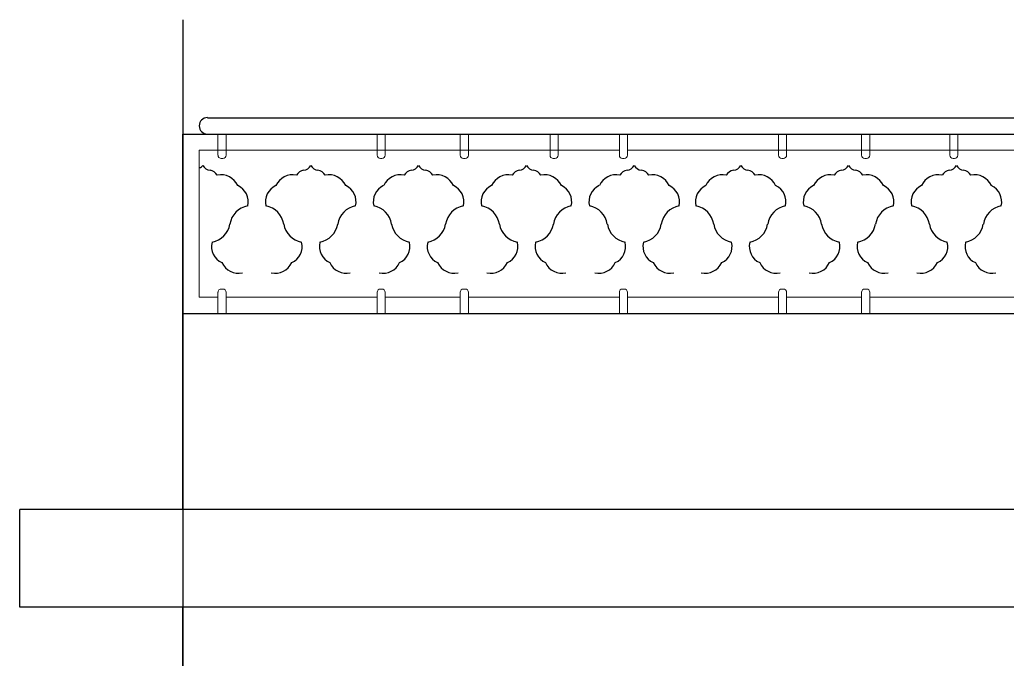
# Model space of a CAD drawing. Header units: millimetres. Extents: x 1521 to 3683, y 1649 to 3322.
# Drawn here: x 1717.164 to 1718.866, y 1665.515 to 1666.617 of the extents above; entities that cross this region are included whole.
import ezdxf

# ---------------------------------------------------------------- set-up
doc = ezdxf.new("R2010")
doc.units = ezdxf.units.MM
doc.header["$LTSCALE"] = 0.1
doc.layers.add('Glass', color=193, linetype='Continuous', lineweight=5)
doc.layers.add('WIN', color=8, linetype='Continuous', lineweight=25)
doc.layers.add('RELIEF', color=252, linetype='Continuous')

msp = doc.modelspace()

# ---------------------------------------------------------------- linework, layer by layer
at = {"layer": 'Glass'}
for p, q in [((1717.5054, 1666.3836), (1717.5054, 1666.4201)), ((1717.5195, 1666.3836), (1717.5195, 1666.4201)), ((1717.7797, 1666.3836), (1717.7797, 1666.4201)), ((1717.7937, 1666.3836), (1717.7937, 1666.4201)), ((1717.9231, 1666.3836), (1717.9231, 1666.4201)), ((1717.9372, 1666.3836), (1717.9372, 1666.4201)), ((1718.0778, 1666.3836), (1718.0778, 1666.4201)), ((1718.0918, 1666.3836), (1718.0918, 1666.4201)), ((1718.1973, 1666.3836), (1718.1973, 1666.4201)), ((1718.2114, 1666.3836), (1718.2114, 1666.4201)), ((1718.4715, 1666.3836), (1718.4715, 1666.4201)), ((1718.4856, 1666.3836), (1718.4856, 1666.4201)), ((1718.615, 1666.3836), (1718.615, 1666.4201)), ((1718.629, 1666.3836), (1718.629, 1666.4201)), ((1718.7668, 1666.3836), (1718.7668, 1666.4201)), ((1718.7809, 1666.3836), (1718.7809, 1666.4201)), ((1717.7937, 1666.392), (1717.9231, 1666.392)), ((1718.4856, 1666.392), (1718.615, 1666.392)), ((1717.5111, 1666.3779), (1717.5139, 1666.3779)), ((1717.7853, 1666.3779), (1717.7881, 1666.3779)), ((1717.9315, 1666.3779), (1717.9287, 1666.3779)), ((1718.0834, 1666.3779), (1718.0862, 1666.3779)), ((1718.2057, 1666.3779), (1718.2029, 1666.3779)), ((1718.4772, 1666.3779), (1718.48, 1666.3779)), ((1718.6234, 1666.3779), (1718.6206, 1666.3779)), ((1718.7725, 1666.3779), (1718.7753, 1666.3779)), ((1717.5054, 1666.1473), (1717.5054, 1666.1107)), ((1717.5111, 1666.1529), (1717.5139, 1666.1529)), ((1717.5195, 1666.1473), (1717.5195, 1666.1107)), ((1717.7797, 1666.1473), (1717.7797, 1666.1107)), ((1717.7853, 1666.1529), (1717.7881, 1666.1529)), ((1717.7937, 1666.1473), (1717.7937, 1666.1107)), ((1717.9231, 1666.1473), (1717.9231, 1666.1107)), ((1717.9315, 1666.1529), (1717.9287, 1666.1529)), ((1717.9372, 1666.1473), (1717.9372, 1666.1107)), ((1718.1973, 1666.1473), (1718.1973, 1666.1107)), ((1718.2057, 1666.1529), (1718.2029, 1666.1529)), ((1718.2114, 1666.1473), (1718.2114, 1666.1107)), ((1718.4715, 1666.1473), (1718.4715, 1666.1107)), ((1718.4772, 1666.1529), (1718.48, 1666.1529)), ((1718.4856, 1666.1473), (1718.4856, 1666.1107)), ((1718.615, 1666.1473), (1718.615, 1666.1107)), ((1718.6234, 1666.1529), (1718.6206, 1666.1529)), ((1718.629, 1666.1473), (1718.629, 1666.1107)), ((1717.7937, 1666.1389), (1717.9231, 1666.1389)), ((1718.4856, 1666.1389), (1718.615, 1666.1389))]:
    msp.add_line(p, q, dxfattribs=at)
for points in [[(1717.5293, 1666.392), (1717.4731, 1666.392), (1717.4731, 1666.1389), (1717.5054, 1666.1389)], [(1717.7797, 1666.392), (1717.5195, 1666.392)], [(1717.8036, 1666.392), (1717.5434, 1666.392)], [(1718.0778, 1666.392), (1717.8176, 1666.392)], [(1717.9372, 1666.392), (1718.1973, 1666.392)], [(1718.2114, 1666.392), (1718.4715, 1666.392)], [(1718.4926, 1666.392), (1718.2325, 1666.392)], [(1718.7668, 1666.392), (1718.5067, 1666.392)], [(1718.629, 1666.392), (1718.8892, 1666.392)], [(1717.7797, 1666.1389), (1717.5195, 1666.1389)], [(1717.9372, 1666.1389), (1718.1973, 1666.1389)], [(1718.2114, 1666.1389), (1718.4715, 1666.1389)], [(1718.629, 1666.1389), (1718.8892, 1666.1389)]]:
    msp.add_lwpolyline(points, dxfattribs=at)
for centre, start, end in [((1717.5111, 1666.3836), 180, 270), ((1717.5139, 1666.3836), 270, 0), ((1717.7853, 1666.3836), 180, 270), ((1717.7881, 1666.3836), 270, 0), ((1717.9287, 1666.3836), 180, 270), ((1717.9315, 1666.3836), 270, 0), ((1718.0834, 1666.3836), 180, 270), ((1718.0862, 1666.3836), 270, 0), ((1718.2029, 1666.3836), 180, 270), ((1718.2057, 1666.3836), 270, 0), ((1718.4772, 1666.3836), 180, 270), ((1718.48, 1666.3836), 270, 0), ((1718.6206, 1666.3836), 180, 270), ((1718.6234, 1666.3836), 270, 0), ((1718.7725, 1666.3836), 180, 270), ((1718.7753, 1666.3836), 270, 0), ((1717.5111, 1666.1473), 90, 180), ((1717.5139, 1666.1473), 360, 90), ((1717.7853, 1666.1473), 90, 180), ((1717.7881, 1666.1473), 360, 90), ((1717.9287, 1666.1473), 90, 180), ((1717.9315, 1666.1473), 360, 90), ((1718.2029, 1666.1473), 90, 180), ((1718.2057, 1666.1473), 360, 90), ((1718.4772, 1666.1473), 90, 180), ((1718.48, 1666.1473), 360, 90), ((1718.6206, 1666.1473), 90, 180), ((1718.6234, 1666.1473), 360, 90)]:
    msp.add_arc(centre, 0.00562, start, end, dxfattribs=at)
at = {"layer": 'RELIEF'}
for centre, radius, start, end in [((1717.4735, 1666.3693), 0.00682, 266.7904, 330.8854), ((1717.4942, 1666.3744), 0.017, 209.5879, 261.8951), ((1717.6505, 1666.3744), 0.017, 278.1049, 330.4121), ((1717.6801, 1666.3744), 0.017, 209.5879, 261.8951), ((1717.8364, 1666.3744), 0.017, 278.1049, 330.4121), ((1717.866, 1666.3744), 0.017, 209.5879, 261.8951), ((1718.0223, 1666.3744), 0.017, 278.1049, 330.4121), ((1718.052, 1666.3744), 0.017, 209.5879, 261.8951), ((1718.2083, 1666.3744), 0.017, 278.1049, 330.4121), ((1718.2379, 1666.3744), 0.017, 209.5879, 261.8951), ((1718.3917, 1666.3744), 0.017, 278.1049, 330.4121), ((1718.4213, 1666.3744), 0.017, 209.5879, 261.8951), ((1718.5776, 1666.3744), 0.017, 278.1049, 330.4121), ((1718.6072, 1666.3744), 0.017, 209.5879, 261.8951), ((1718.7635, 1666.3744), 0.017, 278.1049, 330.4121), ((1718.7931, 1666.3744), 0.017, 209.5879, 261.8951), ((1717.4894, 1666.3407), 0.017, 29.5879, 81.8951), ((1717.5108, 1666.3181), 0.0317, 24.4868, 101.9486), ((1717.634, 1666.3181), 0.0317, 78.0514, 155.5132), ((1717.6553, 1666.3407), 0.017, 98.1049, 150.4121), ((1717.6753, 1666.3407), 0.017, 29.5879, 81.8951), ((1717.6967, 1666.3181), 0.0317, 24.4868, 101.9486), ((1717.8199, 1666.3181), 0.0317, 78.0514, 155.5132), ((1717.8412, 1666.3407), 0.017, 98.1049, 150.4121), ((1717.8612, 1666.3407), 0.017, 29.5879, 81.8951), ((1717.8826, 1666.3181), 0.0317, 24.4868, 101.9486), ((1718.0058, 1666.3181), 0.0317, 78.0514, 155.5132), ((1718.0271, 1666.3407), 0.017, 98.1049, 150.4121), ((1718.0472, 1666.3407), 0.017, 29.5879, 81.8951), ((1718.0685, 1666.3181), 0.0317, 24.4868, 101.9486), ((1718.1917, 1666.3181), 0.0317, 78.0514, 155.5132), ((1718.2131, 1666.3407), 0.017, 98.1049, 150.4121), ((1718.2331, 1666.3407), 0.017, 29.5879, 81.8951), ((1718.2544, 1666.3181), 0.0317, 24.4868, 101.9486), ((1718.3751, 1666.3181), 0.0317, 78.0514, 155.5132), ((1718.3965, 1666.3407), 0.017, 98.1049, 150.4121), ((1718.4165, 1666.3407), 0.017, 29.5879, 81.8951), ((1718.4379, 1666.3181), 0.0317, 24.4868, 101.9486), ((1718.561, 1666.3181), 0.0317, 78.0514, 155.5132), ((1718.5824, 1666.3407), 0.017, 98.1049, 150.4121), ((1718.6024, 1666.3407), 0.017, 29.5879, 81.8951), ((1718.6238, 1666.3181), 0.0317, 24.4868, 101.9486), ((1718.7469, 1666.3181), 0.0317, 78.0514, 155.5132), ((1718.7683, 1666.3407), 0.017, 98.1049, 150.4121), ((1718.7883, 1666.3407), 0.017, 29.5879, 81.8951), ((1718.8097, 1666.3181), 0.0317, 24.4868, 101.9486), ((1717.5269, 1666.3034), 0.0306, 346.5484, 65.4613), ((1717.6178, 1666.3034), 0.0306, 114.5387, 193.4516), ((1717.7129, 1666.3034), 0.0306, 346.5484, 65.4613), ((1717.8037, 1666.3034), 0.0306, 114.5387, 193.4516), ((1717.8988, 1666.3034), 0.0306, 346.5484, 65.4613), ((1717.9896, 1666.3034), 0.0306, 114.5387, 193.4516), ((1718.0847, 1666.3034), 0.0306, 346.5484, 65.4613), ((1718.1755, 1666.3034), 0.0306, 114.5387, 193.4516), ((1718.2706, 1666.3034), 0.0306, 346.5484, 65.4613), ((1718.359, 1666.3034), 0.0306, 114.5387, 193.4516), ((1718.454, 1666.3034), 0.0306, 346.5484, 65.4613), ((1718.5449, 1666.3034), 0.0306, 114.5387, 193.4516), ((1718.6399, 1666.3034), 0.0306, 346.5484, 65.4613), ((1718.7308, 1666.3034), 0.0306, 114.5387, 193.4516), ((1718.8258, 1666.3034), 0.0306, 346.5484, 65.4613), ((1717.5635, 1666.2588), 0.0381, 100.3381, 170.7328), ((1717.5812, 1666.2588), 0.0381, 9.2672, 79.6619), ((1717.7494, 1666.2588), 0.0381, 100.3381, 170.7328), ((1717.7671, 1666.2588), 0.0381, 9.2672, 79.6619), ((1717.9354, 1666.2588), 0.0381, 100.3381, 170.7328), ((1717.953, 1666.2588), 0.0381, 9.2672, 79.6619), ((1718.1213, 1666.2588), 0.0381, 100.3381, 170.7328), ((1718.1389, 1666.2588), 0.0381, 9.2672, 79.6619), ((1718.3072, 1666.2588), 0.0381, 100.3381, 170.7328), ((1718.3224, 1666.2588), 0.0381, 9.2672, 79.6619), ((1718.4906, 1666.2588), 0.0381, 100.3381, 170.7328), ((1718.5083, 1666.2588), 0.0381, 9.2672, 79.6619), ((1718.6765, 1666.2588), 0.0381, 100.3381, 170.7328), ((1718.6942, 1666.2588), 0.0381, 9.2672, 79.6619), ((1718.8624, 1666.2588), 0.0381, 100.3381, 170.7328), ((1717.4883, 1666.2711), 0.0381, 280.3381, 350.7328), ((1717.6565, 1666.2711), 0.0381, 189.2672, 259.6619), ((1717.6742, 1666.2711), 0.0381, 280.3381, 350.7328), ((1717.8424, 1666.2711), 0.0381, 189.2672, 259.6619), ((1717.8601, 1666.2711), 0.0381, 280.3381, 350.7328), ((1718.0283, 1666.2711), 0.0381, 189.2672, 259.6619), ((1718.046, 1666.2711), 0.0381, 280.3381, 350.7328), ((1718.2142, 1666.2711), 0.0381, 189.2672, 259.6619), ((1718.2319, 1666.2711), 0.0381, 280.3381, 350.7328), ((1718.3976, 1666.2711), 0.0381, 189.2672, 259.6619), ((1718.4153, 1666.2711), 0.0381, 280.3381, 350.7328), ((1718.5835, 1666.2711), 0.0381, 189.2672, 259.6619), ((1718.6012, 1666.2711), 0.0381, 280.3381, 350.7328), ((1718.7695, 1666.2711), 0.0381, 189.2672, 259.6619), ((1718.7871, 1666.2711), 0.0381, 280.3381, 350.7328), ((1717.5249, 1666.2264), 0.0306, 166.5484, 245.4613), ((1717.6199, 1666.2264), 0.0306, 294.5387, 13.4516), ((1717.7108, 1666.2264), 0.0306, 166.5484, 245.4613), ((1717.8058, 1666.2264), 0.0306, 294.5387, 13.4516), ((1717.8967, 1666.2264), 0.0306, 166.5484, 245.4613), ((1717.9917, 1666.2264), 0.0306, 294.5387, 13.4516), ((1718.0826, 1666.2264), 0.0306, 166.5484, 245.4613), ((1718.1776, 1666.2264), 0.0306, 294.5387, 13.4516), ((1718.2685, 1666.2264), 0.0306, 166.5484, 245.4613), ((1718.361, 1666.2264), 0.0306, 294.5387, 13.4516), ((1718.4519, 1666.2264), 0.0306, 166.5484, 245.4613), ((1718.547, 1666.2264), 0.0306, 294.5387, 13.4516), ((1718.6378, 1666.2264), 0.0306, 166.5484, 245.4613), ((1718.7329, 1666.2264), 0.0306, 294.5387, 13.4516), ((1718.8237, 1666.2264), 0.0306, 166.5484, 245.4613), ((1717.541, 1666.2118), 0.0317, 204.4868, 281.9486), ((1717.6038, 1666.2118), 0.0317, 258.0514, 335.5132), ((1717.7269, 1666.2118), 0.0317, 204.4868, 281.9486), ((1717.7897, 1666.2118), 0.0317, 258.0514, 335.5132), ((1717.9128, 1666.2118), 0.0317, 204.4868, 281.9486), ((1717.9756, 1666.2118), 0.0317, 258.0514, 335.5132), ((1718.0987, 1666.2118), 0.0317, 204.4868, 281.9486), ((1718.1615, 1666.2118), 0.0317, 258.0514, 335.5132), ((1718.2846, 1666.2118), 0.0317, 204.4868, 281.9486), ((1718.3449, 1666.2118), 0.0317, 258.0514, 335.5132), ((1718.4681, 1666.2118), 0.0317, 204.4868, 281.9486), ((1718.5308, 1666.2118), 0.0317, 258.0514, 335.5132), ((1718.654, 1666.2118), 0.0317, 204.4868, 281.9486), ((1718.7167, 1666.2118), 0.0317, 258.0514, 335.5132), ((1718.8399, 1666.2118), 0.0317, 204.4868, 281.9486)]:
    msp.add_arc(centre, radius, start, end, dxfattribs=at)
at = {"layer": 'WIN'}
for p, q in [((1717.445, 1666.617), (1717.445, 1661.7232)), ((1717.4872, 1666.4482), (1719.2618, 1666.4482)), ((1717.445, 1665.7732), (1717.445, 1666.4201)), ((1717.445, 1666.4201), (1719.2618, 1666.4201)), ((1717.4872, 1666.4201), (1719.2618, 1666.4201)), ((1717.445, 1666.1107), (1719.2618, 1666.1107)), ((1717.1637, 1665.6045), (1717.1637, 1665.7732)), ((1722.6931, 1665.7732), (1717.1637, 1665.7732)), ((1729.7018, 1665.6045), (1717.1637, 1665.6045)), ((1717.445, 1663.917), (1717.445, 1665.6045))]:
    msp.add_line(p, q, dxfattribs=at)
msp.add_arc((1717.4872, 1666.4342), 0.0141, 90, 270, dxfattribs=at)

doc.saveas('drawing.dxf')
